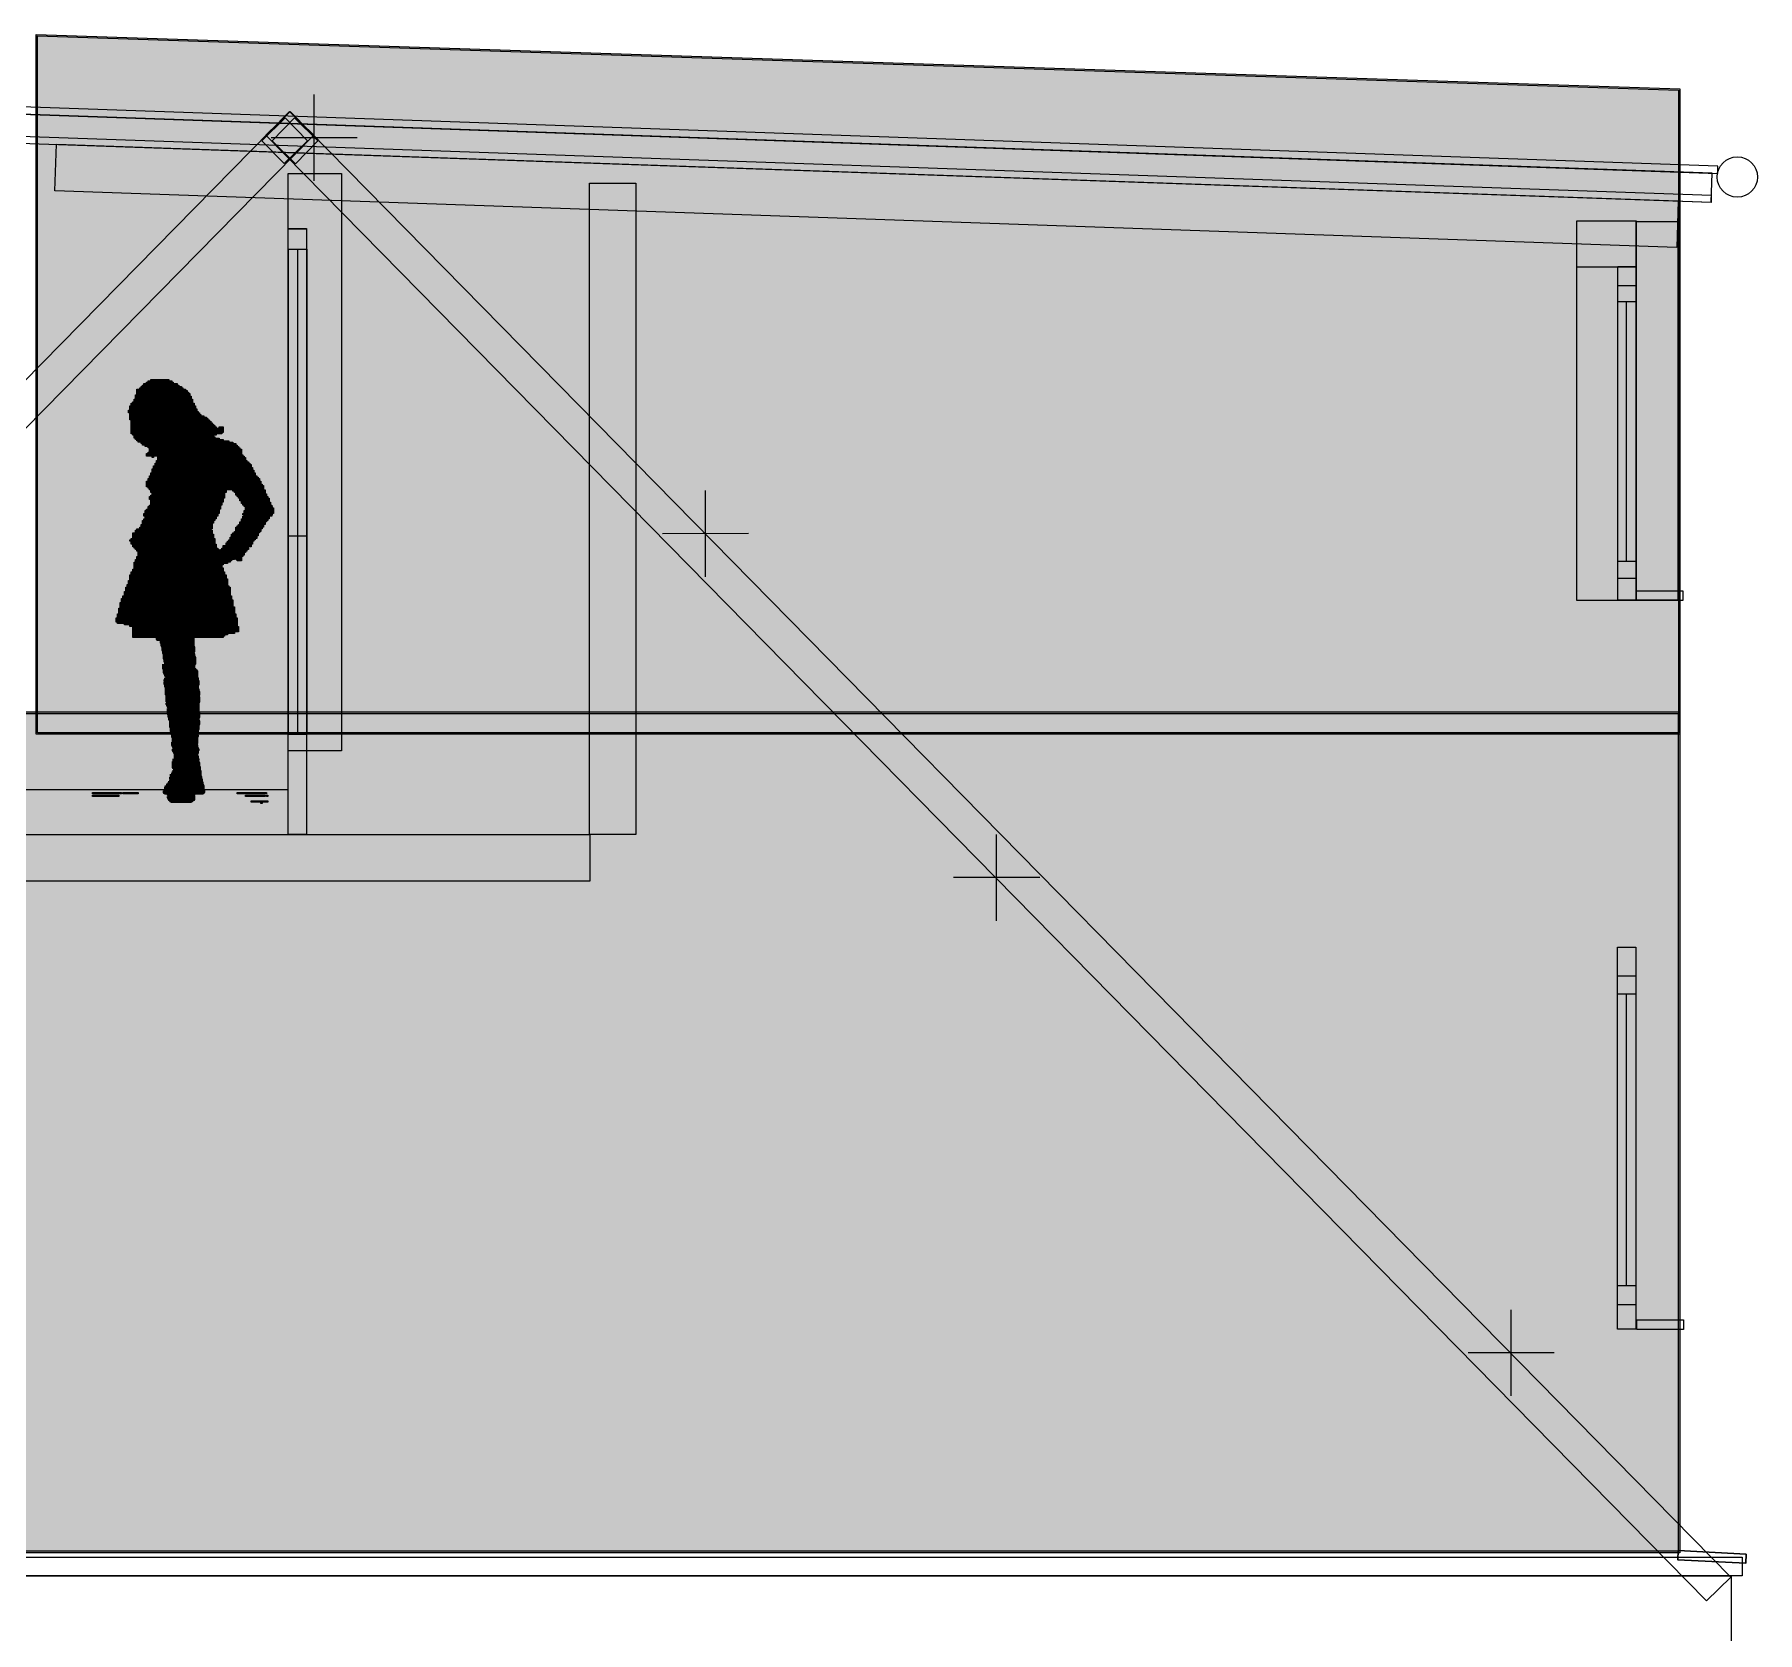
# Model space of a CAD drawing. Header units: millimetres. Extents: x 8 to 41779, y 4087 to 28530.
# Drawn here: x 23634 to 30540, y 17854 to 24261 of the extents above; entities that cross this region are included whole.
import ezdxf

# ---------------------------------------------------------------- set-up
doc = ezdxf.new("R2010")
doc.units = ezdxf.units.MM
doc.header["$LTSCALE"] = 50
for name, color, linetype in [('00_Wand_Bestand', 7, 'Continuous'), ('01_Daemmung_neu', 9, 'Continuous'), ('05_Linien_stark', 7, 'Continuous'), ('06_Linien_fein', 3, 'Continuous'), ('07_Bemassung', 6, 'Continuous')]:
    doc.layers.add(name, color=color, linetype=linetype)

msp = doc.modelspace()

# ---------------------------------------------------------------- hatches: boundary and pattern name
at = {"layer": '00_Wand_Bestand'}
for points in [[(24072.5, 22861.2), (24206.4, 22861.2), (24206.4, 22855.6), (24072.5, 22855.6)], [(24083.6, 22866.8), (24189.7, 22866.8), (24189.7, 22861.2), (24083.6, 22861.2)], [(24089.2, 22872.4), (24184.1, 22872.4), (24184.1, 22866.8), (24089.2, 22866.8)], [(24100.4, 22878), (24172.9, 22878), (24172.9, 22872.3), (24100.4, 22872.3)], [(24033.4, 22799.7), (24267.8, 22799.7), (24267.8, 22794.1), (24033.4, 22794.1)], [(24033.4, 22794), (24267.8, 22794), (24267.8, 22788.5), (24033.4, 22788.5)], [(24038.9, 22816.4), (24256.6, 22816.4), (24256.6, 22810.9), (24038.9, 22810.9)], [(24038.9, 22810.8), (24262.2, 22810.8), (24262.2, 22805.2), (24038.9, 22805.2)], [(24038.9, 22805.3), (24262.2, 22805.3), (24262.2, 22799.7), (24038.9, 22799.7)], [(24044.6, 22838.8), (24239.9, 22838.8), (24239.9, 22833.2), (24044.6, 22833.2)], [(24044.6, 22833.2), (24245.5, 22833.2), (24245.5, 22827.6), (24044.6, 22827.6)], [(24044.6, 22827.6), (24251.1, 22827.6), (24251.1, 22822), (24044.6, 22822)], [(24044.6, 22822), (24256.7, 22822), (24256.7, 22816.4), (24044.6, 22816.4)], [(24055.7, 22844.4), (24228.8, 22844.4), (24228.8, 22838.8), (24055.7, 22838.8)], [(24061.3, 22850), (24223.2, 22850), (24223.2, 22844.4), (24061.3, 22844.4)], [(24066.9, 22855.6), (24212, 22855.6), (24212, 22850), (24066.9, 22850)], [(24011, 22754.9), (24284.6, 22754.9), (24284.6, 22749.3), (24011, 22749.3)], [(24011, 22749.3), (24290.1, 22749.3), (24290.1, 22743.7), (24011, 22743.7)], [(24016.6, 22771.7), (24279, 22771.7), (24279, 22766.1), (24016.6, 22766.1)], [(24016.6, 22766.1), (24279, 22766.1), (24279, 22760.5), (24016.6, 22760.5)], [(24016.6, 22760.5), (24284.6, 22760.5), (24284.6, 22754.9), (24016.6, 22754.9)], [(24016.6, 22743.7), (24295.8, 22743.7), (24295.8, 22738.2), (24016.6, 22738.2)], [(24016.6, 22738.1), (24301.3, 22738.1), (24301.3, 22732.5), (24016.6, 22732.5)], [(24016.6, 22732.6), (24312.5, 22732.6), (24312.5, 22727), (24016.6, 22727)], [(24016.6, 22727), (24323.7, 22727), (24323.7, 22721.4), (24016.6, 22721.4)], [(24022.2, 22782.9), (24273.4, 22782.9), (24273.4, 22777.3), (24022.2, 22777.3)], [(24022.2, 22777.3), (24273.4, 22777.3), (24273.4, 22771.7), (24022.2, 22771.7)], [(24027.8, 22788.5), (24267.9, 22788.5), (24267.9, 22782.9), (24027.8, 22782.9)], [(24016.6, 22721.4), (24329.2, 22721.4), (24329.2, 22715.7), (24016.6, 22715.7)], [(24022.2, 22715.8), (24334.8, 22715.8), (24334.8, 22710.2), (24022.2, 22710.2)], [(24022.2, 22710.2), (24340.4, 22710.2), (24340.4, 22704.6), (24022.2, 22704.6)], [(24022.2, 22704.6), (24346, 22704.6), (24346, 22699), (24022.2, 22699)], [(24022.2, 22699), (24351.6, 22699), (24351.6, 22693.4), (24022.2, 22693.4)], [(24022.2, 22693.4), (24357.1, 22693.4), (24357.1, 22687.8), (24022.2, 22687.8)], [(24022.2, 22682.2), (24390.6, 22682.2), (24390.6, 22676.7), (24022.2, 22676.7)], [(24022.2, 22676.6), (24390.6, 22676.6), (24390.6, 22671), (24022.2, 22671)], [(24022.2, 22671), (24390.6, 22671), (24390.6, 22665.4), (24022.2, 22665.4)], [(24022.2, 22665.5), (24385.1, 22665.5), (24385.1, 22659.9), (24022.2, 22659.9)], [(24027.8, 22659.8), (24362.8, 22659.8), (24362.8, 22654.3), (24027.8, 22654.3)], [(24033.4, 22654.3), (24351.6, 22654.3), (24351.6, 22648.7), (24033.4, 22648.7)], [(24033.4, 22648.7), (24357.1, 22648.7), (24357.1, 22643.1), (24033.4, 22643.1)], [(24038.9, 22643.1), (24373.9, 22643.1), (24373.9, 22637.5), (24038.9, 22637.5)], [(24044.6, 22637.5), (24390.6, 22637.5), (24390.6, 22631.9), (24044.6, 22631.9)], [(24050.1, 22631.9), (24413, 22631.9), (24413, 22626.3), (24050.1, 22626.3)], [(24061.3, 22626.3), (24429.7, 22626.3), (24429.7, 22620.7), (24061.3, 22620.7)], [(24066.9, 22620.7), (24440.9, 22620.7), (24440.9, 22615.1), (24066.9, 22615.1)], [(24078, 22615.1), (24446.5, 22615.1), (24446.5, 22609.5), (24078, 22609.5)], [(24089.2, 22609.5), (24452.1, 22609.5), (24452.1, 22604), (24089.2, 22604)], [(24089.2, 22587.1), (24463.2, 22587.1), (24463.2, 22581.6), (24089.2, 22581.6)], [(24094.8, 22603.9), (24457.7, 22603.9), (24457.7, 22598.3), (24094.8, 22598.3)], [(24094.8, 22598.4), (24463.2, 22598.4), (24463.2, 22592.7), (24094.8, 22592.7)], [(24094.8, 22592.7), (24463.2, 22592.7), (24463.2, 22587.2), (24094.8, 22587.2)], [(24083.6, 22581.6), (24463.2, 22581.6), (24463.2, 22576), (24083.6, 22576)], [(24083.6, 22576), (24468.8, 22576), (24468.8, 22570.4), (24083.6, 22570.4)], [(24105.9, 22520.1), (24507.9, 22520.1), (24507.9, 22514.5), (24105.9, 22514.5)], [(24111.5, 22531.2), (24502.3, 22531.2), (24502.3, 22525.6), (24111.5, 22525.6)], [(24111.5, 22525.7), (24507.9, 22525.7), (24507.9, 22520.1), (24111.5, 22520.1)], [(24117.1, 22542.4), (24496.7, 22542.4), (24496.7, 22536.8), (24117.1, 22536.8)], [(24117.1, 22536.8), (24502.3, 22536.8), (24502.3, 22531.2), (24117.1, 22531.2)], [(24122.7, 22553.6), (24485.6, 22553.6), (24485.6, 22548), (24122.7, 22548)], [(24122.7, 22548), (24491.2, 22548), (24491.2, 22542.4), (24122.7, 22542.4)], [(24128.3, 22564.8), (24480, 22564.8), (24480, 22559.2), (24128.3, 22559.2)], [(24128.3, 22559.2), (24480, 22559.2), (24480, 22553.6), (24128.3, 22553.6)], [(24083.6, 22469.7), (24541.4, 22469.7), (24541.4, 22464.1), (24083.6, 22464.1)], [(24083.6, 22464.1), (24541.4, 22464.1), (24541.4, 22458.5), (24083.6, 22458.5)], [(24083.6, 22458.6), (24547, 22458.6), (24547, 22453), (24083.6, 22453)], [(24083.6, 22452.9), (24552.6, 22452.9), (24552.6, 22447.4), (24083.6, 22447.4)], [(24089.2, 22480.9), (24535.8, 22480.9), (24535.8, 22475.3), (24089.2, 22475.3)], [(24089.2, 22475.3), (24535.8, 22475.3), (24535.8, 22469.7), (24089.2, 22469.7)], [(24089.2, 22447.4), (24552.6, 22447.4), (24552.6, 22441.8), (24089.2, 22441.8)], [(24094.8, 22492.1), (24524.7, 22492.1), (24524.7, 22486.5), (24094.8, 22486.5)], [(24094.8, 22486.5), (24530.2, 22486.5), (24530.2, 22480.9), (24094.8, 22480.9)], [(24100.4, 22503.3), (24519.1, 22503.3), (24519.1, 22497.7), (24100.4, 22497.7)], [(24100.4, 22497.7), (24519.1, 22497.7), (24519.1, 22492.1), (24100.4, 22492.1)], [(24105.9, 22514.5), (24513.5, 22514.5), (24513.5, 22508.8), (24105.9, 22508.8)], [(24105.9, 22508.9), (24513.5, 22508.9), (24513.5, 22503.3), (24105.9, 22503.3)], [(24094.8, 22441.8), (24552.6, 22441.8), (24552.6, 22436.2), (24094.8, 22436.2)], [(24061.3, 22296.4), (24312.5, 22296.4), (24312.5, 22290.8), (24061.3, 22290.8)], [(24061.3, 22290.8), (24312.5, 22290.8), (24312.5, 22285.2), (24061.3, 22285.2)], [(24318.1, 22296.4), (24346, 22296.4), (24346, 22290.8), (24318.1, 22290.8)], [(24318.1, 22290.8), (24346, 22290.8), (24346, 22285.2), (24318.1, 22285.2)], [(24446.5, 22290.8), (24552.5, 22290.8), (24552.5, 22285.2), (24446.5, 22285.2)], [(24452.1, 22296.4), (24552.6, 22296.4), (24552.6, 22290.8), (24452.1, 22290.8)], [(24050.1, 22190.1), (24480, 22190.1), (24480, 22184.5), (24050.1, 22184.5)], [(24050.1, 22184.5), (24474.4, 22184.5), (24474.4, 22178.9), (24050.1, 22178.9)], [(24050.1, 22178.9), (24474.4, 22178.9), (24474.4, 22173.4), (24050.1, 22173.4)], [(24050.1, 22173.3), (24468.8, 22173.3), (24468.8, 22167.7), (24050.1, 22167.7)], [(24022.2, 22106.2), (24396.2, 22106.2), (24396.2, 22100.6), (24022.2, 22100.6)], [(24027.8, 22117.4), (24390.7, 22117.4), (24390.7, 22111.8), (24027.8, 22111.8)], [(24027.8, 22111.8), (24390.7, 22111.8), (24390.7, 22106.2), (24027.8, 22106.2)], [(24033.4, 22145.4), (24407.4, 22145.4), (24407.4, 22139.8), (24033.4, 22139.8)], [(24033.4, 22139.8), (24390.6, 22139.8), (24390.6, 22134.2), (24033.4, 22134.2)], [(24033.4, 22134.2), (24385.1, 22134.2), (24385.1, 22128.6), (24033.4, 22128.6)], [(24033.4, 22123), (24390.6, 22123), (24390.6, 22117.4), (24033.4, 22117.4)], [(24038.9, 22151), (24418.6, 22151), (24418.6, 22145.4), (24038.9, 22145.4)], [(24044.6, 22167.8), (24463.2, 22167.8), (24463.2, 22162.2), (24044.6, 22162.2)], [(23999.9, 22044.7), (24418.6, 22044.7), (24418.6, 22039.2), (23999.9, 22039.2)], [(23999.9, 22039.1), (24418.6, 22039.1), (24418.6, 22033.5), (23999.9, 22033.5)], [(23999.9, 22033.6), (24418.6, 22033.6), (24418.6, 22028), (23999.9, 22028)], [(24005.5, 22055.9), (24407.4, 22055.9), (24407.4, 22050.3), (24005.5, 22050.3)], [(24005.5, 22050.3), (24413, 22050.3), (24413, 22044.7), (24005.5, 22044.7)], [(24011, 22072.7), (24407.4, 22072.7), (24407.4, 22067.1), (24011, 22067.1)], [(24011, 22067.1), (24407.4, 22067.1), (24407.4, 22061.5), (24011, 22061.5)], [(24011, 22061.5), (24407.4, 22061.5), (24407.4, 22055.9), (24011, 22055.9)], [(24016.6, 22095.1), (24401.8, 22095.1), (24401.8, 22089.5), (24016.6, 22089.5)], [(24016.6, 22089.5), (24401.8, 22089.5), (24401.8, 22083.9), (24016.6, 22083.9)], [(24016.6, 22083.9), (24401.8, 22083.9), (24401.8, 22078.3), (24016.6, 22078.3)], [(24016.6, 22078.3), (24407.4, 22078.3), (24407.4, 22072.7), (24016.6, 22072.7)], [(24022.2, 22100.6), (24396.2, 22100.6), (24396.2, 22095), (24022.2, 22095)], [(23977.5, 21983.2), (24429.7, 21983.2), (24429.7, 21977.6), (23977.5, 21977.6)], [(23977.5, 21977.6), (24429.7, 21977.6), (24429.7, 21972), (23977.5, 21972)], [(23977.5, 21972), (24429.7, 21972), (24429.7, 21966.4), (23977.5, 21966.4)], [(23977.5, 21966.4), (24435.3, 21966.4), (24435.3, 21960.8), (23977.5, 21960.8)], [(23983.1, 22000), (24424.2, 22000), (24424.2, 21994.4), (23983.1, 21994.4)], [(23983.1, 21994.4), (24429.7, 21994.4), (24429.7, 21988.8), (23983.1, 21988.8)], [(23983.1, 21988.8), (24429.7, 21988.8), (24429.7, 21983.2), (23983.1, 21983.2)], [(23988.7, 22011.2), (24424.2, 22011.2), (24424.2, 22005.6), (23988.7, 22005.6)], [(23988.7, 22005.6), (24424.2, 22005.6), (24424.2, 22000), (23988.7, 22000)], [(23994.3, 22027.9), (24418.6, 22027.9), (24418.6, 22022.3), (23994.3, 22022.3)], [(23994.3, 22022.3), (24418.6, 22022.3), (24418.6, 22016.8), (23994.3, 22016.8)], [(23994.3, 22016.8), (24418.6, 22016.8), (24418.6, 22011.2), (23994.3, 22011.2)], [(23960.8, 21921.7), (24446.5, 21921.7), (24446.5, 21916.1), (23960.8, 21916.1)], [(23960.8, 21916.1), (24446.5, 21916.1), (24446.5, 21910.5), (23960.8, 21910.5)], [(23960.8, 21910.5), (24446.5, 21910.5), (24446.5, 21904.9), (23960.8, 21904.9)], [(23966.4, 21938.5), (24440.9, 21938.5), (24440.9, 21932.9), (23966.4, 21932.9)], [(23966.4, 21932.9), (24440.9, 21932.9), (24440.9, 21927.3), (23966.4, 21927.3)], [(23966.4, 21927.3), (24440.9, 21927.3), (24440.9, 21921.7), (23966.4, 21921.7)], [(23966.4, 21904.9), (24446.5, 21904.9), (24446.5, 21899.3), (23966.4, 21899.3)], [(23972, 21960.9), (24435.3, 21960.9), (24435.3, 21955.3), (23972, 21955.3)], [(23972, 21955.2), (24435.3, 21955.2), (24435.3, 21949.7), (23972, 21949.7)], [(23972, 21949.7), (24435.3, 21949.7), (24435.3, 21944), (23972, 21944)], [(23972, 21944.1), (24435.3, 21944.1), (24435.3, 21938.5), (23972, 21938.5)], [(23994.3, 21899.3), (24446.5, 21899.3), (24446.5, 21893.7), (23994.3, 21893.7)], [(24016.6, 21893.7), (24446.5, 21893.7), (24446.5, 21888.1), (24016.6, 21888.1)], [(24027.8, 21888.1), (24452.1, 21888.1), (24452.1, 21882.6), (24027.8, 21882.6)], [(24027.8, 21882.6), (24452.1, 21882.6), (24452.1, 21877), (24027.8, 21877)], [(24027.8, 21877), (24452.1, 21877), (24452.1, 21871.4), (24027.8, 21871.4)], [(24027.8, 21871.4), (24452.1, 21871.4), (24452.1, 21865.8), (24027.8, 21865.8)], [(24027.8, 21865.8), (24435.3, 21865.8), (24435.3, 21860.2), (24027.8, 21860.2)], [(24027.8, 21860.2), (24407.4, 21860.2), (24407.4, 21854.6), (24027.8, 21854.6)], [(24027.8, 21854.6), (24396.2, 21854.6), (24396.2, 21849), (24027.8, 21849)], [(24027.8, 21849), (24390.7, 21849), (24390.7, 21843.4), (24027.8, 21843.4)], [(23865.9, 21222.7), (23983.1, 21222.7), (23983.1, 21217.1), (23865.9, 21217.1)], [(23865.9, 21211.5), (23972, 21211.5), (23972, 21205.9), (23865.9, 21205.9)], [(23988.7, 21222.7), (24050.1, 21222.7), (24050.1, 21217.1), (23988.7, 21217.1)], [(24446.5, 21222.7), (24563.7, 21222.7), (24563.7, 21217.1), (24446.5, 21217.1)], [(24480, 21211.5), (24558.2, 21211.5), (24558.2, 21205.9), (24480, 21205.9)], [(24563.7, 21211.5), (24569.3, 21211.5), (24569.3, 21205.9), (24563.7, 21205.9)]]:
    msp.add_hatch(color=7, dxfattribs=at).paths.add_polyline_path(points)
at = {"layer": '01_Daemmung_neu'}
for points in [[(23641.1, 21456.2), (23641.1, 24261.3), (30228.8, 24043.3), (30228.8, 21456.2)], [(24638.2, 23926.5), (24544.7, 23834.5), (24634.3, 23743.3), (24727.9, 23835.3)], [(24676.3, 23926.4), (24769.9, 23834.4), (24680.1, 23743), (24586.5, 23835)], [(19045.6, 21545.3), (30229.1, 21545.3), (30229.1, 18174), (19045.6, 18174)]]:
    msp.add_hatch(color=7, dxfattribs=at).paths.add_polyline_path(points)
at = {"layer": '07_Bemassung'}
for points in [[(24502.3, 21189.2), (24569.3, 21189.2), (24569.3, 21183.6), (24502.3, 21183.6)], [(24541.4, 21183.5), (24547, 21183.5), (24547, 21178), (24541.4, 21178)]]:
    msp.add_hatch(color=7, dxfattribs=at).paths.add_polyline_path(points)

# ---------------------------------------------------------------- linework, layer by layer
at = {"layer": '00_Wand_Bestand'}
for points in [[(24072.5, 22861.2), (24206.4, 22861.2), (24206.4, 22855.6), (24072.5, 22855.6)], [(24083.6, 22866.8), (24189.7, 22866.8), (24189.7, 22861.2), (24083.6, 22861.2)], [(24089.2, 22872.4), (24184.1, 22872.4), (24184.1, 22866.8), (24089.2, 22866.8)], [(24100.4, 22878), (24172.9, 22878), (24172.9, 22872.3), (24100.4, 22872.3)], [(24033.4, 22799.7), (24267.8, 22799.7), (24267.8, 22794.1), (24033.4, 22794.1)], [(24033.4, 22794), (24267.8, 22794), (24267.8, 22788.5), (24033.4, 22788.5)], [(24038.9, 22816.4), (24256.6, 22816.4), (24256.6, 22810.9), (24038.9, 22810.9)], [(24038.9, 22810.8), (24262.2, 22810.8), (24262.2, 22805.2), (24038.9, 22805.2)], [(24038.9, 22805.3), (24262.2, 22805.3), (24262.2, 22799.7), (24038.9, 22799.7)], [(24044.6, 22838.8), (24239.9, 22838.8), (24239.9, 22833.2), (24044.6, 22833.2)], [(24044.6, 22833.2), (24245.5, 22833.2), (24245.5, 22827.6), (24044.6, 22827.6)], [(24044.6, 22827.6), (24251.1, 22827.6), (24251.1, 22822), (24044.6, 22822)], [(24044.6, 22822), (24256.7, 22822), (24256.7, 22816.4), (24044.6, 22816.4)], [(24055.7, 22844.4), (24228.8, 22844.4), (24228.8, 22838.8), (24055.7, 22838.8)], [(24061.3, 22850), (24223.2, 22850), (24223.2, 22844.4), (24061.3, 22844.4)], [(24066.9, 22855.6), (24212, 22855.6), (24212, 22850), (24066.9, 22850)], [(24011, 22754.9), (24284.6, 22754.9), (24284.6, 22749.3), (24011, 22749.3)], [(24011, 22749.3), (24290.1, 22749.3), (24290.1, 22743.7), (24011, 22743.7)], [(24016.6, 22771.7), (24279, 22771.7), (24279, 22766.1), (24016.6, 22766.1)], [(24016.6, 22766.1), (24279, 22766.1), (24279, 22760.5), (24016.6, 22760.5)], [(24016.6, 22760.5), (24284.6, 22760.5), (24284.6, 22754.9), (24016.6, 22754.9)], [(24016.6, 22743.7), (24295.8, 22743.7), (24295.8, 22738.2), (24016.6, 22738.2)], [(24016.6, 22738.1), (24301.3, 22738.1), (24301.3, 22732.5), (24016.6, 22732.5)], [(24016.6, 22732.6), (24312.5, 22732.6), (24312.5, 22727), (24016.6, 22727)], [(24016.6, 22727), (24323.7, 22727), (24323.7, 22721.4), (24016.6, 22721.4)], [(24022.2, 22782.9), (24273.4, 22782.9), (24273.4, 22777.3), (24022.2, 22777.3)], [(24022.2, 22777.3), (24273.4, 22777.3), (24273.4, 22771.7), (24022.2, 22771.7)], [(24027.8, 22788.5), (24267.9, 22788.5), (24267.9, 22782.9), (24027.8, 22782.9)], [(24016.6, 22721.4), (24329.2, 22721.4), (24329.2, 22715.7), (24016.6, 22715.7)], [(24022.2, 22715.8), (24334.8, 22715.8), (24334.8, 22710.2), (24022.2, 22710.2)], [(24022.2, 22710.2), (24340.4, 22710.2), (24340.4, 22704.6), (24022.2, 22704.6)], [(24022.2, 22704.6), (24346, 22704.6), (24346, 22699), (24022.2, 22699)], [(24022.2, 22699), (24351.6, 22699), (24351.6, 22693.4), (24022.2, 22693.4)], [(24022.2, 22693.4), (24357.1, 22693.4), (24357.1, 22687.8), (24022.2, 22687.8)], [(24022.2, 22682.2), (24390.6, 22682.2), (24390.6, 22676.7), (24022.2, 22676.7)], [(24022.2, 22676.6), (24390.6, 22676.6), (24390.6, 22671), (24022.2, 22671)], [(24022.2, 22671), (24390.6, 22671), (24390.6, 22665.4), (24022.2, 22665.4)], [(24022.2, 22665.5), (24385.1, 22665.5), (24385.1, 22659.9), (24022.2, 22659.9)], [(24027.8, 22659.8), (24362.8, 22659.8), (24362.8, 22654.3), (24027.8, 22654.3)], [(24033.4, 22654.3), (24351.6, 22654.3), (24351.6, 22648.7), (24033.4, 22648.7)], [(24033.4, 22648.7), (24357.1, 22648.7), (24357.1, 22643.1), (24033.4, 22643.1)], [(24038.9, 22643.1), (24373.9, 22643.1), (24373.9, 22637.5), (24038.9, 22637.5)], [(24044.6, 22637.5), (24390.6, 22637.5), (24390.6, 22631.9), (24044.6, 22631.9)], [(24050.1, 22631.9), (24413, 22631.9), (24413, 22626.3), (24050.1, 22626.3)], [(24061.3, 22626.3), (24429.7, 22626.3), (24429.7, 22620.7), (24061.3, 22620.7)], [(24066.9, 22620.7), (24440.9, 22620.7), (24440.9, 22615.1), (24066.9, 22615.1)], [(24078, 22615.1), (24446.5, 22615.1), (24446.5, 22609.5), (24078, 22609.5)], [(24089.2, 22609.5), (24452.1, 22609.5), (24452.1, 22604), (24089.2, 22604)], [(24089.2, 22587.1), (24463.2, 22587.1), (24463.2, 22581.6), (24089.2, 22581.6)], [(24094.8, 22603.9), (24457.7, 22603.9), (24457.7, 22598.3), (24094.8, 22598.3)], [(24094.8, 22598.4), (24463.2, 22598.4), (24463.2, 22592.7), (24094.8, 22592.7)], [(24094.8, 22592.7), (24463.2, 22592.7), (24463.2, 22587.2), (24094.8, 22587.2)], [(24083.6, 22581.6), (24463.2, 22581.6), (24463.2, 22576), (24083.6, 22576)], [(24083.6, 22576), (24468.8, 22576), (24468.8, 22570.4), (24083.6, 22570.4)], [(24105.9, 22520.1), (24507.9, 22520.1), (24507.9, 22514.5), (24105.9, 22514.5)], [(24111.5, 22531.2), (24502.3, 22531.2), (24502.3, 22525.6), (24111.5, 22525.6)], [(24111.5, 22525.7), (24507.9, 22525.7), (24507.9, 22520.1), (24111.5, 22520.1)], [(24117.1, 22542.4), (24496.7, 22542.4), (24496.7, 22536.8), (24117.1, 22536.8)], [(24117.1, 22536.8), (24502.3, 22536.8), (24502.3, 22531.2), (24117.1, 22531.2)], [(24122.7, 22553.6), (24485.6, 22553.6), (24485.6, 22548), (24122.7, 22548)], [(24122.7, 22548), (24491.2, 22548), (24491.2, 22542.4), (24122.7, 22542.4)], [(24128.3, 22564.8), (24480, 22564.8), (24480, 22559.2), (24128.3, 22559.2)], [(24128.3, 22559.2), (24480, 22559.2), (24480, 22553.6), (24128.3, 22553.6)], [(24083.6, 22469.7), (24541.4, 22469.7), (24541.4, 22464.1), (24083.6, 22464.1)], [(24083.6, 22464.1), (24541.4, 22464.1), (24541.4, 22458.5), (24083.6, 22458.5)], [(24083.6, 22458.6), (24547, 22458.6), (24547, 22453), (24083.6, 22453)], [(24083.6, 22452.9), (24552.6, 22452.9), (24552.6, 22447.4), (24083.6, 22447.4)], [(24089.2, 22480.9), (24535.8, 22480.9), (24535.8, 22475.3), (24089.2, 22475.3)], [(24089.2, 22475.3), (24535.8, 22475.3), (24535.8, 22469.7), (24089.2, 22469.7)], [(24089.2, 22447.4), (24552.6, 22447.4), (24552.6, 22441.8), (24089.2, 22441.8)], [(24094.8, 22492.1), (24524.7, 22492.1), (24524.7, 22486.5), (24094.8, 22486.5)], [(24094.8, 22486.5), (24530.2, 22486.5), (24530.2, 22480.9), (24094.8, 22480.9)], [(24100.4, 22503.3), (24519.1, 22503.3), (24519.1, 22497.7), (24100.4, 22497.7)], [(24100.4, 22497.7), (24519.1, 22497.7), (24519.1, 22492.1), (24100.4, 22492.1)], [(24105.9, 22514.5), (24513.5, 22514.5), (24513.5, 22508.8), (24105.9, 22508.8)], [(24105.9, 22508.9), (24513.5, 22508.9), (24513.5, 22503.3), (24105.9, 22503.3)], [(24094.8, 22441.8), (24552.6, 22441.8), (24552.6, 22436.2), (24094.8, 22436.2)], [(24061.3, 22296.4), (24312.5, 22296.4), (24312.5, 22290.8), (24061.3, 22290.8)], [(24061.3, 22290.8), (24312.5, 22290.8), (24312.5, 22285.2), (24061.3, 22285.2)], [(24318.1, 22296.4), (24346, 22296.4), (24346, 22290.8), (24318.1, 22290.8)], [(24318.1, 22290.8), (24346, 22290.8), (24346, 22285.2), (24318.1, 22285.2)], [(24446.5, 22290.8), (24552.5, 22290.8), (24552.5, 22285.2), (24446.5, 22285.2)], [(24452.1, 22296.4), (24552.6, 22296.4), (24552.6, 22290.8), (24452.1, 22290.8)], [(24050.1, 22190.1), (24480, 22190.1), (24480, 22184.5), (24050.1, 22184.5)], [(24050.1, 22184.5), (24474.4, 22184.5), (24474.4, 22178.9), (24050.1, 22178.9)], [(24050.1, 22178.9), (24474.4, 22178.9), (24474.4, 22173.4), (24050.1, 22173.4)], [(24050.1, 22173.3), (24468.8, 22173.3), (24468.8, 22167.7), (24050.1, 22167.7)], [(24022.2, 22106.2), (24396.2, 22106.2), (24396.2, 22100.6), (24022.2, 22100.6)], [(24027.8, 22117.4), (24390.7, 22117.4), (24390.7, 22111.8), (24027.8, 22111.8)], [(24027.8, 22111.8), (24390.7, 22111.8), (24390.7, 22106.2), (24027.8, 22106.2)], [(24033.4, 22145.4), (24407.4, 22145.4), (24407.4, 22139.8), (24033.4, 22139.8)], [(24033.4, 22139.8), (24390.6, 22139.8), (24390.6, 22134.2), (24033.4, 22134.2)], [(24033.4, 22134.2), (24385.1, 22134.2), (24385.1, 22128.6), (24033.4, 22128.6)], [(24033.4, 22123), (24390.6, 22123), (24390.6, 22117.4), (24033.4, 22117.4)], [(24038.9, 22151), (24418.6, 22151), (24418.6, 22145.4), (24038.9, 22145.4)], [(24044.6, 22167.8), (24463.2, 22167.8), (24463.2, 22162.2), (24044.6, 22162.2)], [(23999.9, 22044.7), (24418.6, 22044.7), (24418.6, 22039.2), (23999.9, 22039.2)], [(23999.9, 22039.1), (24418.6, 22039.1), (24418.6, 22033.5), (23999.9, 22033.5)], [(23999.9, 22033.6), (24418.6, 22033.6), (24418.6, 22028), (23999.9, 22028)], [(24005.5, 22055.9), (24407.4, 22055.9), (24407.4, 22050.3), (24005.5, 22050.3)], [(24005.5, 22050.3), (24413, 22050.3), (24413, 22044.7), (24005.5, 22044.7)], [(24011, 22072.7), (24407.4, 22072.7), (24407.4, 22067.1), (24011, 22067.1)], [(24011, 22067.1), (24407.4, 22067.1), (24407.4, 22061.5), (24011, 22061.5)], [(24011, 22061.5), (24407.4, 22061.5), (24407.4, 22055.9), (24011, 22055.9)], [(24016.6, 22095.1), (24401.8, 22095.1), (24401.8, 22089.5), (24016.6, 22089.5)], [(24016.6, 22089.5), (24401.8, 22089.5), (24401.8, 22083.9), (24016.6, 22083.9)], [(24016.6, 22083.9), (24401.8, 22083.9), (24401.8, 22078.3), (24016.6, 22078.3)], [(24016.6, 22078.3), (24407.4, 22078.3), (24407.4, 22072.7), (24016.6, 22072.7)], [(24022.2, 22100.6), (24396.2, 22100.6), (24396.2, 22095), (24022.2, 22095)], [(23977.5, 21983.2), (24429.7, 21983.2), (24429.7, 21977.6), (23977.5, 21977.6)], [(23977.5, 21977.6), (24429.7, 21977.6), (24429.7, 21972), (23977.5, 21972)], [(23977.5, 21972), (24429.7, 21972), (24429.7, 21966.4), (23977.5, 21966.4)], [(23977.5, 21966.4), (24435.3, 21966.4), (24435.3, 21960.8), (23977.5, 21960.8)], [(23983.1, 22000), (24424.2, 22000), (24424.2, 21994.4), (23983.1, 21994.4)], [(23983.1, 21994.4), (24429.7, 21994.4), (24429.7, 21988.8), (23983.1, 21988.8)], [(23983.1, 21988.8), (24429.7, 21988.8), (24429.7, 21983.2), (23983.1, 21983.2)], [(23988.7, 22011.2), (24424.2, 22011.2), (24424.2, 22005.6), (23988.7, 22005.6)], [(23988.7, 22005.6), (24424.2, 22005.6), (24424.2, 22000), (23988.7, 22000)], [(23994.3, 22027.9), (24418.6, 22027.9), (24418.6, 22022.3), (23994.3, 22022.3)], [(23994.3, 22022.3), (24418.6, 22022.3), (24418.6, 22016.8), (23994.3, 22016.8)], [(23994.3, 22016.8), (24418.6, 22016.8), (24418.6, 22011.2), (23994.3, 22011.2)], [(23960.8, 21921.7), (24446.5, 21921.7), (24446.5, 21916.1), (23960.8, 21916.1)], [(23960.8, 21916.1), (24446.5, 21916.1), (24446.5, 21910.5), (23960.8, 21910.5)], [(23960.8, 21910.5), (24446.5, 21910.5), (24446.5, 21904.9), (23960.8, 21904.9)], [(23966.4, 21938.5), (24440.9, 21938.5), (24440.9, 21932.9), (23966.4, 21932.9)], [(23966.4, 21932.9), (24440.9, 21932.9), (24440.9, 21927.3), (23966.4, 21927.3)], [(23966.4, 21927.3), (24440.9, 21927.3), (24440.9, 21921.7), (23966.4, 21921.7)], [(23966.4, 21904.9), (24446.5, 21904.9), (24446.5, 21899.3), (23966.4, 21899.3)], [(23972, 21960.9), (24435.3, 21960.9), (24435.3, 21955.3), (23972, 21955.3)], [(23972, 21955.2), (24435.3, 21955.2), (24435.3, 21949.7), (23972, 21949.7)], [(23972, 21949.7), (24435.3, 21949.7), (24435.3, 21944), (23972, 21944)], [(23972, 21944.1), (24435.3, 21944.1), (24435.3, 21938.5), (23972, 21938.5)], [(23994.3, 21899.3), (24446.5, 21899.3), (24446.5, 21893.7), (23994.3, 21893.7)], [(24016.6, 21893.7), (24446.5, 21893.7), (24446.5, 21888.1), (24016.6, 21888.1)], [(24027.8, 21888.1), (24452.1, 21888.1), (24452.1, 21882.6), (24027.8, 21882.6)], [(24027.8, 21882.6), (24452.1, 21882.6), (24452.1, 21877), (24027.8, 21877)], [(24027.8, 21877), (24452.1, 21877), (24452.1, 21871.4), (24027.8, 21871.4)], [(24027.8, 21871.4), (24452.1, 21871.4), (24452.1, 21865.8), (24027.8, 21865.8)], [(24027.8, 21865.8), (24435.3, 21865.8), (24435.3, 21860.2), (24027.8, 21860.2)], [(24027.8, 21860.2), (24407.4, 21860.2), (24407.4, 21854.6), (24027.8, 21854.6)], [(24027.8, 21854.6), (24396.2, 21854.6), (24396.2, 21849), (24027.8, 21849)], [(24027.8, 21849), (24390.7, 21849), (24390.7, 21843.4), (24027.8, 21843.4)], [(23865.9, 21222.7), (23983.1, 21222.7), (23983.1, 21217.1), (23865.9, 21217.1)], [(23865.9, 21211.5), (23972, 21211.5), (23972, 21205.9), (23865.9, 21205.9)], [(23988.7, 21222.7), (24050.1, 21222.7), (24050.1, 21217.1), (23988.7, 21217.1)], [(24446.5, 21222.7), (24563.7, 21222.7), (24563.7, 21217.1), (24446.5, 21217.1)], [(24480, 21211.5), (24558.2, 21211.5), (24558.2, 21205.9), (24480, 21205.9)], [(24563.7, 21211.5), (24569.3, 21211.5), (24569.3, 21205.9), (24563.7, 21205.9)]]:
    msp.add_lwpolyline(points, close=True, dxfattribs=at)
at = {"layer": '01_Daemmung_neu'}
for points in [[(23641.1, 21456.2), (23641.1, 24261.3), (30228.8, 24043.3), (30228.8, 21456.2)], [(24638.2, 23926.5), (24544.7, 23834.5), (24634.3, 23743.3), (24727.9, 23835.3)], [(24676.3, 23926.4), (24769.9, 23834.4), (24680.1, 23743), (24586.5, 23835)], [(19045.6, 21545.3), (30229.1, 21545.3), (30229.1, 18174), (19045.6, 18174)]]:
    msp.add_lwpolyline(points, close=True, dxfattribs=at)
at = {"layer": '05_Linien_stark', "lineweight": 15}
msp.add_line((19045.4, 21234.1), (24646.4, 21234.1), dxfattribs=at)
at = {"layer": '05_Linien_stark', "lineweight": 20}
msp.add_lwpolyline([(23646.4, 21461.5), (23646.4, 24255.8), (30223.5, 24038.1), (30223.5, 21461.5)], close=True, dxfattribs=at)
at = {"layer": '05_Linien_stark', "lineweight": 25}
for points in [[(30380.7, 23704.3), (30381.7, 23733.4), (23465.7, 23974.9), (23464.7, 23945.8)], [(30354.3, 23589.1), (30358.4, 23705.4), (23464.7, 23946.1), (23460.6, 23829.9)], [(30355.3, 23589.1), (30356.3, 23615.8), (23461.6, 23856.6), (23460.6, 23829.9)], [(30222.9, 23594.1), (30216.4, 23407.5), (23715.1, 23634.6), (23721.6, 23821.1)], [(24650.2, 23703.9), (24864.5, 23703.9), (24864.5, 21389.4), (24650.2, 21389.4)], [(25858.4, 23664.9), (26045, 23664.9), (26045, 21053.1), (25858.4, 21053.1)], [(24651.3, 23483.7), (24724.7, 23483.7), (24724.7, 21054.2), (24651.3, 21054.2)], [(29816.4, 23514.2), (30053.3, 23514.2), (30053.3, 21992), (29816.4, 21992)], [(29816.7, 23514.2), (30053.3, 23514.2), (30053.3, 23328.7), (29816.7, 23328.7)], [(30053.4, 23511), (30220.9, 23511), (30220.9, 21993.5), (30053.4, 21993.5)], [(24651.3, 23481.8), (24724.7, 23481.8), (24724.7, 22250.4), (24651.3, 22250.4)], [(24651.6, 23400), (24725, 23400), (24725, 21454.7), (24651.6, 21454.7)], [(29980.1, 23330.8), (30053.5, 23330.8), (30053.5, 21993.1), (29980.1, 21993.1)], [(29980.1, 23255.3), (30053.5, 23255.3), (30053.5, 22079.4), (29980.1, 22079.4)], [(29979.9, 23191.2), (30053.3, 23191.2), (30053.3, 22147.9), (29979.9, 22147.9)], [(30053.6, 22030.6), (30240.7, 22030.6), (30240.7, 21992.4), (30053.6, 21992.4)], [(19051.8, 21539.1), (30222.9, 21539.1), (30222.9, 18180.2), (19051.8, 18180.2)], [(19051.7, 21053.5), (25859.4, 21053.5), (25859.4, 20866.8), (19051.7, 20866.8)], [(29979.7, 20601.4), (30053.1, 20601.4), (30053.1, 19070.8), (29979.7, 19070.8)], [(29979.7, 20486.4), (30053.1, 20486.4), (30053.1, 19167.5), (29979.7, 19167.5)], [(29979.4, 20414.6), (30052.8, 20414.6), (30052.8, 19244.2), (29979.4, 19244.2)], [(30056.1, 19107.7), (30243.1, 19107.7), (30243.1, 19069.5), (30056.1, 19069.5)]]:
    msp.add_lwpolyline(points, close=True, dxfattribs=at)
at = {"layer": '05_Linien_stark', "lineweight": 15}
for points in [[(24656.3, 23952.9), (24753.2, 23857.7), (18962.3, 17964.9), (18865.4, 18060.1)], [(24658.8, 23952.1), (24561.9, 23856.9), (30336.2, 17980.9), (30433.1, 18076.1)]]:
    msp.add_lwpolyline(points, close=True, dxfattribs=at)
at = {"layer": '05_Linien_stark', "lineweight": 211}
for points in [[(24128.3, 21843.4), (24267.8, 21843.4), (24267.8, 21837.8), (24128.3, 21837.8)], [(24145, 21837.8), (24267.9, 21837.8), (24267.9, 21832.3), (24145, 21832.3)], [(24145, 21832.2), (24267.9, 21832.2), (24267.9, 21826.6), (24145, 21826.6)], [(24145, 21826.7), (24267.9, 21826.7), (24267.9, 21821), (24145, 21821)], [(24147.8, 21821), (24267.8, 21821), (24267.8, 21815.4), (24147.8, 21815.4)], [(24147.8, 21815.4), (24267.8, 21815.4), (24267.8, 21809.9), (24147.8, 21809.9)], [(24150.6, 21809.9), (24267.9, 21809.9), (24267.9, 21804.3), (24150.6, 21804.3)], [(24150.6, 21804.3), (24270.6, 21804.3), (24270.6, 21798.7), (24150.6, 21798.7)], [(24150.6, 21798.7), (24270.6, 21798.7), (24270.6, 21793.1), (24150.6, 21793.1)], [(24153.4, 21793.1), (24270.6, 21793.1), (24270.6, 21787.5), (24153.4, 21787.5)], [(24153.4, 21787.5), (24267.8, 21787.5), (24267.8, 21781.9), (24153.4, 21781.9)], [(24156.2, 21781.9), (24267.8, 21781.9), (24267.8, 21776.3), (24156.2, 21776.3)], [(24156.2, 21776.3), (24270.6, 21776.3), (24270.6, 21770.7), (24156.2, 21770.7)], [(24156.2, 21770.7), (24270.6, 21770.7), (24270.6, 21765.1), (24156.2, 21765.1)], [(24156.2, 21765.1), (24273.4, 21765.1), (24273.4, 21759.5), (24156.2, 21759.5)], [(24159, 21759.5), (24273.4, 21759.5), (24273.4, 21753.9), (24159, 21753.9)], [(24153.4, 21737.2), (24270.6, 21737.2), (24270.6, 21731.6), (24153.4, 21731.6)], [(24153.4, 21731.5), (24267.8, 21731.5), (24267.8, 21726), (24153.4, 21726)], [(24153.4, 21726), (24270.6, 21726), (24270.6, 21720.4), (24153.4, 21720.4)], [(24156.2, 21720.4), (24267.8, 21720.4), (24267.8, 21714.8), (24156.2, 21714.8)], [(24156.2, 21714.8), (24276.2, 21714.8), (24276.2, 21709.2), (24156.2, 21709.2)], [(24156.2, 21709.2), (24281.8, 21709.2), (24281.8, 21703.6), (24156.2, 21703.6)], [(24159, 21753.9), (24273.4, 21753.9), (24273.4, 21748.4), (24159, 21748.4)], [(24159, 21703.6), (24281.8, 21703.6), (24281.8, 21698), (24159, 21698)], [(24161.7, 21698), (24281.8, 21698), (24281.8, 21692.4), (24161.7, 21692.4)], [(24161.8, 21748.4), (24273.4, 21748.4), (24273.4, 21742.8), (24161.8, 21742.8)], [(24161.8, 21742.7), (24273.4, 21742.7), (24273.4, 21737.1), (24161.8, 21737.1)], [(24164.6, 21692.4), (24281.8, 21692.4), (24281.8, 21686.8), (24164.6, 21686.8)], [(24167.3, 21686.8), (24281.8, 21686.8), (24281.8, 21681.2), (24167.3, 21681.2)], [(24159, 21675.7), (24284.6, 21675.7), (24284.6, 21670.1), (24159, 21670.1)], [(24159, 21664.5), (24287.4, 21664.5), (24287.4, 21658.9), (24159, 21658.9)], [(24161.7, 21670.1), (24287.4, 21670.1), (24287.4, 21664.5), (24161.7, 21664.5)], [(24161.8, 21681.2), (24284.6, 21681.2), (24284.6, 21675.7), (24161.8, 21675.7)], [(24161.8, 21653.3), (24284.6, 21653.3), (24284.6, 21647.7), (24161.8, 21647.7)], [(24164.6, 21658.9), (24287.4, 21658.9), (24287.4, 21653.3), (24164.6, 21653.3)], [(24164.6, 21647.7), (24284.6, 21647.7), (24284.6, 21642.1), (24164.6, 21642.1)], [(24164.6, 21642.1), (24284.6, 21642.1), (24284.6, 21636.5), (24164.6, 21636.5)], [(24164.6, 21636.5), (24287.4, 21636.5), (24287.4, 21630.9), (24164.6, 21630.9)], [(24164.6, 21630.9), (24287.4, 21630.9), (24287.4, 21625.3), (24164.6, 21625.3)], [(24164.6, 21625.3), (24290.2, 21625.3), (24290.2, 21619.7), (24164.6, 21619.7)], [(24164.6, 21619.7), (24290.2, 21619.7), (24290.2, 21614.1), (24164.6, 21614.1)], [(24167.4, 21614.1), (24287.4, 21614.1), (24287.4, 21608.6), (24167.4, 21608.6)], [(24167.4, 21608.5), (24287.4, 21608.5), (24287.4, 21602.9), (24167.4, 21602.9)], [(24167.4, 21603), (24290.2, 21603), (24290.2, 21597.4), (24167.4, 21597.4)], [(24167.4, 21597.4), (24290.2, 21597.4), (24290.2, 21591.8), (24167.4, 21591.8)], [(24167.4, 21591.8), (24290.2, 21591.8), (24290.2, 21586.2), (24167.4, 21586.2)], [(24167.4, 21580.6), (24287.4, 21580.6), (24287.4, 21575), (24167.4, 21575)], [(24170.1, 21575), (24287.4, 21575), (24287.4, 21569.4), (24170.1, 21569.4)], [(24170.2, 21586.2), (24287.4, 21586.2), (24287.4, 21580.6), (24170.2, 21580.6)], [(24172.9, 21558.2), (24287.4, 21558.2), (24287.4, 21552.6), (24172.9, 21552.6)], [(24172.9, 21552.6), (24287.4, 21552.6), (24287.4, 21547), (24172.9, 21547)], [(24173, 21569.4), (24287.4, 21569.4), (24287.4, 21563.8), (24173, 21563.8)], [(24175.7, 21563.8), (24287.4, 21563.8), (24287.4, 21558.2), (24175.7, 21558.2)], [(24172.9, 21547), (24287.4, 21547), (24287.4, 21541.4), (24172.9, 21541.4)], [(24172.9, 21541.4), (24290.2, 21541.4), (24290.2, 21535.8), (24172.9, 21535.8)], [(24175.7, 21535.8), (24290.2, 21535.8), (24290.2, 21530.2), (24175.7, 21530.2)], [(24175.7, 21530.3), (24290.2, 21530.3), (24290.2, 21524.7), (24175.7, 21524.7)], [(24178.5, 21524.6), (24287.4, 21524.6), (24287.4, 21519.1), (24178.5, 21519.1)], [(24178.5, 21519.1), (24287.4, 21519.1), (24287.4, 21513.5), (24178.5, 21513.5)], [(24181.3, 21513.5), (24287.4, 21513.5), (24287.4, 21507.9), (24181.3, 21507.9)], [(24181.3, 21507.9), (24290.2, 21507.9), (24290.2, 21502.3), (24181.3, 21502.3)], [(24181.3, 21502.3), (24290.2, 21502.3), (24290.2, 21496.7), (24181.3, 21496.7)], [(24181.3, 21496.7), (24287.4, 21496.7), (24287.4, 21491.1), (24181.3, 21491.1)], [(24181.3, 21491.1), (24287.4, 21491.1), (24287.4, 21485.5), (24181.3, 21485.5)], [(24184.1, 21485.5), (24287.4, 21485.5), (24287.4, 21479.9), (24184.1, 21479.9)], [(24184.1, 21479.9), (24287.4, 21479.9), (24287.4, 21474.3), (24184.1, 21474.3)], [(24184.1, 21474.3), (24284.6, 21474.3), (24284.6, 21468.7), (24184.1, 21468.7)], [(24186.9, 21468.8), (24284.6, 21468.8), (24284.6, 21463.2), (24186.9, 21463.2)], [(24186.9, 21463.2), (24284.6, 21463.2), (24284.6, 21457.5), (24186.9, 21457.5)], [(24189.7, 21457.5), (24281.8, 21457.5), (24281.8, 21452), (24189.7, 21452)], [(24189.7, 21452), (24284.6, 21452), (24284.6, 21446.4), (24189.7, 21446.4)], [(24189.7, 21424), (24281.8, 21424), (24281.8, 21418.4), (24189.7, 21418.4)], [(24189.7, 21418.4), (24279, 21418.4), (24279, 21412.8), (24189.7, 21412.8)], [(24192.5, 21446.4), (24281.8, 21446.4), (24281.8, 21440.8), (24192.5, 21440.8)], [(24192.5, 21440.8), (24281.8, 21440.8), (24281.8, 21435.2), (24192.5, 21435.2)], [(24192.5, 21435.2), (24281.8, 21435.2), (24281.8, 21429.6), (24192.5, 21429.6)], [(24192.5, 21429.6), (24281.8, 21429.6), (24281.8, 21424), (24192.5, 21424)], [(24192.5, 21412.8), (24281.8, 21412.8), (24281.8, 21407.2), (24192.5, 21407.2)], [(24192.5, 21396.1), (24287.4, 21396.1), (24287.4, 21390.5), (24192.5, 21390.5)], [(24192.5, 21345.7), (24287.4, 21345.7), (24287.4, 21340.1), (24192.5, 21340.1)], [(24195.2, 21407.2), (24281.8, 21407.2), (24281.8, 21401.6), (24195.2, 21401.6)], [(24195.2, 21401.6), (24284.6, 21401.6), (24284.6, 21396), (24195.2, 21396)], [(24195.3, 21390.4), (24284.6, 21390.4), (24284.6, 21384.9), (24195.3, 21384.9)], [(24195.3, 21356.9), (24287.4, 21356.9), (24287.4, 21351.3), (24195.3, 21351.3)], [(24195.3, 21351.3), (24284.6, 21351.3), (24284.6, 21345.7), (24195.3, 21345.7)], [(24198.1, 21384.9), (24284.6, 21384.9), (24284.6, 21379.3), (24198.1, 21379.3)], [(24200.8, 21379.3), (24281.8, 21379.3), (24281.8, 21373.7), (24200.8, 21373.7)], [(24200.8, 21373.7), (24281.8, 21373.7), (24281.8, 21368.1), (24200.8, 21368.1)], [(24200.8, 21368.1), (24284.6, 21368.1), (24284.6, 21362.5), (24200.8, 21362.5)], [(24200.8, 21362.5), (24284.6, 21362.5), (24284.6, 21356.9), (24200.8, 21356.9)], [(24181.3, 21284.2), (24298.5, 21284.2), (24298.5, 21278.6), (24181.3, 21278.6)], [(24181.3, 21273), (24301.3, 21273), (24301.3, 21267.4), (24181.3, 21267.4)], [(24184.1, 21295.4), (24295.7, 21295.4), (24295.7, 21289.8), (24184.1, 21289.8)], [(24184.1, 21289.8), (24295.7, 21289.8), (24295.7, 21284.2), (24184.1, 21284.2)], [(24184.1, 21278.6), (24298.5, 21278.6), (24298.5, 21273), (24184.1, 21273)], [(24189.7, 21301), (24295.7, 21301), (24295.7, 21295.4), (24189.7, 21295.4)], [(24192.5, 21340.1), (24290.2, 21340.1), (24290.2, 21334.5), (24192.5, 21334.5)], [(24192.5, 21334.5), (24290.2, 21334.5), (24290.2, 21328.9), (24192.5, 21328.9)], [(24192.5, 21328.9), (24290.2, 21328.9), (24290.2, 21323.3), (24192.5, 21323.3)], [(24192.5, 21306.6), (24295.8, 21306.6), (24295.8, 21301), (24192.5, 21301)], [(24195.3, 21312.2), (24293, 21312.2), (24293, 21306.6), (24195.3, 21306.6)], [(24198.1, 21323.3), (24293, 21323.3), (24293, 21317.8), (24198.1, 21317.8)], [(24198.1, 21317.7), (24293, 21317.7), (24293, 21312.2), (24198.1, 21312.2)], [(24156.2, 21228.3), (24309.7, 21228.3), (24309.7, 21222.7), (24156.2, 21222.7)], [(24159, 21233.9), (24309.7, 21233.9), (24309.7, 21228.3), (24159, 21228.3)], [(24161.8, 21245.1), (24306.9, 21245.1), (24306.9, 21239.5), (24161.8, 21239.5)], [(24161.8, 21239.5), (24306.9, 21239.5), (24306.9, 21233.9), (24161.8, 21233.9)], [(24164.6, 21250.6), (24306.9, 21250.6), (24306.9, 21245.1), (24164.6, 21245.1)], [(24170.2, 21256.2), (24304.1, 21256.2), (24304.1, 21250.6), (24170.2, 21250.6)], [(24173, 21217.1), (24270.6, 21217.1), (24270.6, 21211.5), (24173, 21211.5)], [(24173, 21205.9), (24270.6, 21205.9), (24270.6, 21200.3), (24173, 21200.3)], [(24175.7, 21261.9), (24304.1, 21261.9), (24304.1, 21256.2), (24175.7, 21256.2)], [(24178.5, 21267.4), (24301.3, 21267.4), (24301.3, 21261.8), (24178.5, 21261.8)], [(24175.7, 21200.3), (24270.6, 21200.3), (24270.6, 21194.7), (24175.7, 21194.7)], [(24181.3, 21194.7), (24262.3, 21194.7), (24262.3, 21189.1), (24181.3, 21189.1)]]:
    msp.add_lwpolyline(points, close=True, dxfattribs=at)
at = {"layer": '05_Linien_stark', "lineweight": 30}
msp.add_lwpolyline([(30495.2, 18168.3), (30493.3, 18131.9), (30220.7, 18146.2), (30222.6, 18182.6)], close=True, dxfattribs=at)
at = {"layer": '05_Linien_stark', "lineweight": 18}
for points in [[(18836.5, 18156.9), (30478.2, 18156.9), (30478.2, 18081.4), (18836.5, 18081.4)], [(18837.9, 18081.1), (30434.6, 18081.1), (30434.6, 7255.9), (18837.9, 7255.9)]]:
    msp.add_lwpolyline(points, close=True, dxfattribs=at)
at = {"layer": '06_Linien_fein', "lineweight": 5}
for p, q in [((24755.3, 23674.6), (24755.3, 24020)), ((24928, 23847.4), (24582.5, 23847.3)), ((26323.9, 22087.1), (26324, 22432.5)), ((26496.6, 22259.9), (26151.2, 22259.8)), ((27490.5, 20708.2), (27490.5, 21053.6)), ((27663.2, 20880.9), (27317.8, 20880.9)), ((29553, 18803), (29553, 19148.4)), ((29725.7, 18975.7), (29380.3, 18975.6))]:
    msp.add_line(p, q, dxfattribs=at)
at = {"layer": '06_Linien_fein', "lineweight": 13}
for p, q in [((24689, 21459.8), (24689, 23400.9)), ((30015.8, 22148.8), (30015.8, 23190.2)), ((30015.4, 19245.9), (30015.4, 20412.7))]:
    msp.add_line(p, q, dxfattribs=at)
at = {"layer": '06_Linien_fein'}
for points in [[(24022.2, 22687.8), (24362.7, 22687.8), (24362.7, 22682.2), (24022.2, 22682.2)], [(24373.9, 22687.8), (24390.6, 22687.8), (24390.6, 22682.2), (24373.9, 22682.2)], [(24105.9, 22570.4), (24111.5, 22570.4), (24111.5, 22564.8), (24105.9, 22564.8)], [(24128.3, 22570.4), (24474.4, 22570.4), (24474.4, 22564.8), (24128.3, 22564.8)], [(24094.8, 22408.2), (24396.2, 22408.2), (24396.2, 22402.6), (24094.8, 22402.6)], [(24094.8, 22402.6), (24390.7, 22402.6), (24390.7, 22397.1), (24094.8, 22397.1)], [(24100.4, 22436.2), (24401.8, 22436.2), (24401.8, 22430.6), (24100.4, 22430.6)], [(24100.4, 22430.6), (24401.8, 22430.6), (24401.8, 22425), (24100.4, 22425)], [(24100.4, 22413.8), (24396.2, 22413.8), (24396.2, 22408.2), (24100.4, 22408.2)], [(24100.4, 22397), (24390.6, 22397), (24390.6, 22391.4), (24100.4, 22391.4)], [(24100.4, 22391.4), (24390.6, 22391.4), (24390.6, 22385.8), (24100.4, 22385.8)], [(24100.4, 22385.8), (24385.1, 22385.8), (24385.1, 22380.3), (24100.4, 22380.3)], [(24100.4, 22380.2), (24385.1, 22380.2), (24385.1, 22374.6), (24100.4, 22374.6)], [(24105.9, 22425), (24396.2, 22425), (24396.2, 22419.4), (24105.9, 22419.4)], [(24105.9, 22419.4), (24396.2, 22419.4), (24396.2, 22413.8), (24105.9, 22413.8)], [(24429.7, 22436.2), (24558.1, 22436.2), (24558.1, 22430.6), (24429.7, 22430.6)], [(24435.3, 22430.6), (24558.2, 22430.6), (24558.2, 22425), (24435.3, 22425)], [(24440.9, 22425), (24558.2, 22425), (24558.2, 22419.4), (24440.9, 22419.4)], [(24440.9, 22419.4), (24563.7, 22419.4), (24563.7, 22413.8), (24440.9, 22413.8)], [(24446.5, 22413.8), (24563.7, 22413.8), (24563.7, 22408.2), (24446.5, 22408.2)], [(24452.1, 22408.2), (24569.3, 22408.2), (24569.3, 22402.6), (24452.1, 22402.6)], [(24457.7, 22402.6), (24574.9, 22402.6), (24574.9, 22397.1), (24457.7, 22397.1)], [(24457.7, 22397), (24574.9, 22397), (24574.9, 22391.4), (24457.7, 22391.4)], [(24463.2, 22391.4), (24574.9, 22391.4), (24574.9, 22385.8), (24463.2, 22385.8)], [(24463.2, 22385.8), (24580.5, 22385.8), (24580.5, 22380.3), (24463.2, 22380.3)], [(24468.8, 22380.2), (24580.5, 22380.2), (24580.5, 22374.6), (24468.8, 22374.6)], [(24066.9, 22313.2), (24351.6, 22313.2), (24351.6, 22307.6), (24066.9, 22307.6)], [(24072.5, 22341.1), (24368.3, 22341.1), (24368.3, 22335.5), (24072.5, 22335.5)], [(24072.5, 22335.5), (24368.3, 22335.5), (24368.3, 22329.9), (24072.5, 22329.9)], [(24072.5, 22318.7), (24357.2, 22318.7), (24357.2, 22313.2), (24072.5, 22313.2)], [(24078, 22352.3), (24373.9, 22352.3), (24373.9, 22346.7), (24078, 22346.7)], [(24078, 22346.7), (24373.9, 22346.7), (24373.9, 22341.1), (24078, 22341.1)], [(24078, 22329.9), (24362.7, 22329.9), (24362.7, 22324.3), (24078, 22324.3)], [(24078, 22324.3), (24362.7, 22324.3), (24362.7, 22318.7), (24078, 22318.7)], [(24083.6, 22357.9), (24373.9, 22357.9), (24373.9, 22352.3), (24083.6, 22352.3)], [(24089.2, 22369.1), (24379.5, 22369.1), (24379.5, 22363.5), (24089.2, 22363.5)], [(24089.2, 22363.5), (24379.5, 22363.5), (24379.5, 22357.9), (24089.2, 22357.9)], [(24094.8, 22374.7), (24379.5, 22374.7), (24379.5, 22369.1), (24094.8, 22369.1)], [(24463.2, 22318.7), (24569.3, 22318.7), (24569.3, 22313.2), (24463.2, 22313.2)], [(24463.2, 22313.2), (24563.7, 22313.2), (24563.7, 22307.6), (24463.2, 22307.6)], [(24468.8, 22341.1), (24586.1, 22341.1), (24586.1, 22335.5), (24468.8, 22335.5)], [(24468.8, 22329.9), (24574.9, 22329.9), (24574.9, 22324.3), (24468.8, 22324.3)], [(24468.8, 22324.3), (24574.9, 22324.3), (24574.9, 22318.7), (24468.8, 22318.7)], [(24474.4, 22374.7), (24586, 22374.7), (24586, 22369.1), (24474.4, 22369.1)], [(24474.4, 22352.3), (24591.6, 22352.3), (24591.6, 22346.7), (24474.4, 22346.7)], [(24474.4, 22346.7), (24591.6, 22346.7), (24591.6, 22341.1), (24474.4, 22341.1)], [(24474.4, 22335.5), (24586, 22335.5), (24586, 22329.9), (24474.4, 22329.9)], [(24480, 22369.1), (24586.1, 22369.1), (24586.1, 22363.5), (24480, 22363.5)], [(24480, 22363.5), (24591.7, 22363.5), (24591.7, 22357.9), (24480, 22357.9)], [(24480, 22357.9), (24591.7, 22357.9), (24591.7, 22352.3), (24480, 22352.3)], [(24022.2, 22240.5), (24357.1, 22240.5), (24357.1, 22234.9), (24022.2, 22234.9)], [(24027.8, 22262.8), (24346, 22262.8), (24346, 22257.2), (24027.8, 22257.2)], [(24027.8, 22257.2), (24351.6, 22257.2), (24351.6, 22251.6), (24027.8, 22251.6)], [(24027.8, 22251.6), (24351.6, 22251.6), (24351.6, 22246.1), (24027.8, 22246.1)], [(24027.8, 22246), (24351.6, 22246), (24351.6, 22240.5), (24027.8, 22240.5)], [(24038.9, 22274), (24346, 22274), (24346, 22268.4), (24038.9, 22268.4)], [(24038.9, 22268.4), (24346, 22268.4), (24346, 22262.8), (24038.9, 22262.8)], [(24044.6, 22279.6), (24340.4, 22279.6), (24340.4, 22274), (24044.6, 22274)], [(24055.7, 22285.2), (24346, 22285.2), (24346, 22279.6), (24055.7, 22279.6)], [(24066.9, 22307.5), (24351.6, 22307.5), (24351.6, 22301.9), (24066.9, 22301.9)], [(24066.9, 22302), (24346, 22302), (24346, 22296.4), (24066.9, 22296.4)], [(24418.6, 22246), (24524.6, 22246), (24524.6, 22240.5), (24418.6, 22240.5)], [(24418.6, 22240.5), (24519.1, 22240.5), (24519.1, 22234.9), (24418.6, 22234.9)], [(24424.2, 22257.2), (24530.2, 22257.2), (24530.2, 22251.6), (24424.2, 22251.6)], [(24424.2, 22251.6), (24524.7, 22251.6), (24524.7, 22246.1), (24424.2, 22246.1)], [(24429.7, 22262.8), (24530.2, 22262.8), (24530.2, 22257.2), (24429.7, 22257.2)], [(24435.3, 22268.4), (24535.8, 22268.4), (24535.8, 22262.8), (24435.3, 22262.8)], [(24440.9, 22285.2), (24547, 22285.2), (24547, 22279.6), (24440.9, 22279.6)], [(24440.9, 22279.6), (24541.4, 22279.6), (24541.4, 22274), (24440.9, 22274)], [(24440.9, 22274), (24541.4, 22274), (24541.4, 22268.4), (24440.9, 22268.4)], [(24457.7, 22307.5), (24558.1, 22307.5), (24558.1, 22301.9), (24457.7, 22301.9)], [(24457.7, 22302), (24558.1, 22302), (24558.1, 22296.4), (24457.7, 22296.4)], [(24016.6, 22234.9), (24357.2, 22234.9), (24357.2, 22229.3), (24016.6, 22229.3)], [(24022.2, 22229.2), (24357.1, 22229.2), (24357.1, 22223.7), (24022.2, 22223.7)], [(24022.2, 22223.7), (24357.1, 22223.7), (24357.1, 22218.1), (24022.2, 22218.1)], [(24027.8, 22218.1), (24362.8, 22218.1), (24362.8, 22212.5), (24027.8, 22212.5)], [(24027.8, 22212.5), (24362.8, 22212.5), (24362.8, 22206.9), (24027.8, 22206.9)], [(24033.4, 22206.9), (24362.7, 22206.9), (24362.7, 22201.3), (24033.4, 22201.3)], [(24038.9, 22201.3), (24368.3, 22201.3), (24368.3, 22195.7), (24038.9, 22195.7)], [(24044.6, 22195.7), (24373.9, 22195.7), (24373.9, 22190.1), (24044.6, 22190.1)], [(24379.5, 22195.7), (24485.6, 22195.7), (24485.6, 22190.1), (24379.5, 22190.1)], [(24385.1, 22201.3), (24491.2, 22201.3), (24491.2, 22195.7), (24385.1, 22195.7)], [(24390.6, 22212.5), (24502.3, 22212.5), (24502.3, 22206.9), (24390.6, 22206.9)], [(24390.6, 22206.9), (24491.1, 22206.9), (24491.1, 22201.3), (24390.6, 22201.3)], [(24401.8, 22223.7), (24507.9, 22223.7), (24507.9, 22218.1), (24401.8, 22218.1)], [(24401.8, 22218.1), (24502.3, 22218.1), (24502.3, 22212.5), (24401.8, 22212.5)], [(24407.4, 22229.2), (24507.9, 22229.2), (24507.9, 22223.7), (24407.4, 22223.7)], [(24413, 22234.9), (24513.5, 22234.9), (24513.5, 22229.3), (24413, 22229.3)], [(24033.4, 22128.6), (24290.2, 22128.6), (24290.2, 22123), (24033.4, 22123)], [(24038.9, 22156.6), (24424.2, 22156.6), (24424.2, 22151), (24038.9, 22151)], [(24044.6, 22162.2), (24435.3, 22162.2), (24435.3, 22156.6), (24044.6, 22156.6)], [(24295.7, 22128.6), (24385.1, 22128.6), (24385.1, 22123), (24295.7, 22123)], [(24440.9, 22162.2), (24463.2, 22162.2), (24463.2, 22156.6), (24440.9, 22156.6)], [(24446.5, 22156.6), (24463.2, 22156.6), (24463.2, 22151), (24446.5, 22151)]]:
    msp.add_lwpolyline(points, close=True, dxfattribs=at)
at = {"layer": '07_Bemassung'}
for points in [[(24502.3, 21189.2), (24569.3, 21189.2), (24569.3, 21183.6), (24502.3, 21183.6)], [(24541.4, 21183.5), (24547, 21183.5), (24547, 21178), (24541.4, 21178)]]:
    msp.add_lwpolyline(points, close=True, dxfattribs=at)
at = {"layer": '07_Bemassung', "lineweight": 15}
msp.add_circle((30459.6, 23689.6), 80.9, dxfattribs=at)

doc.saveas('drawing.dxf')
